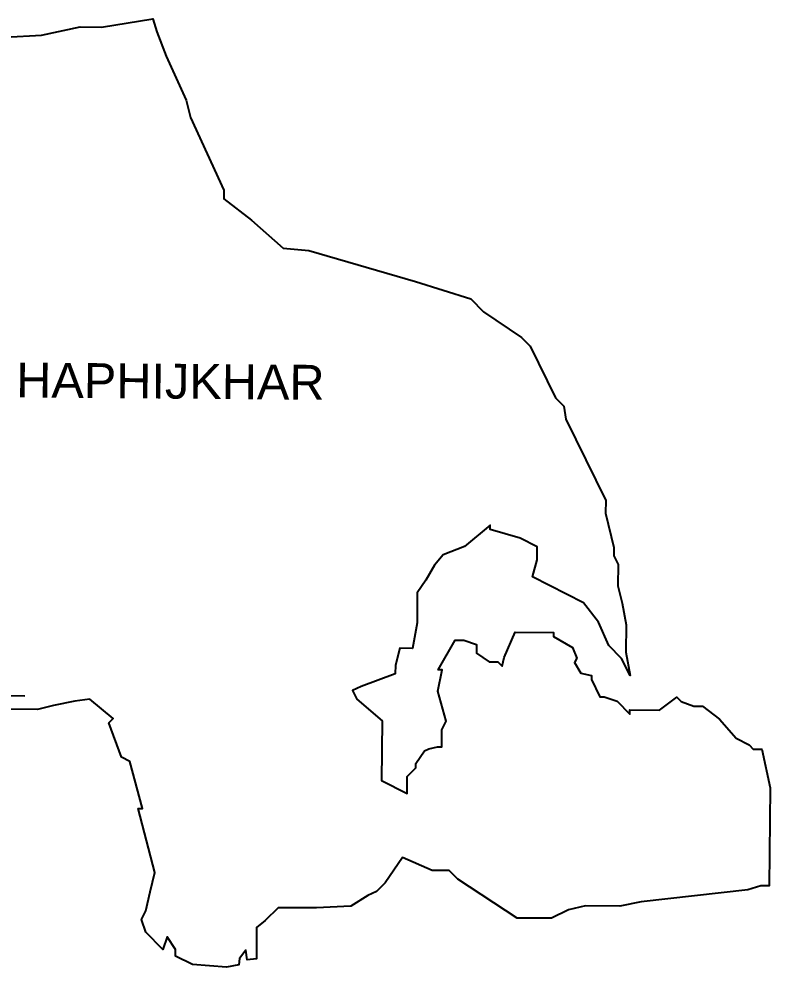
# Model space of a CAD drawing. Header units: metres. Extents: x 285250 to 289239, y 2022131 to 2025005.
# Drawn here: x 287269 to 289239, y 2022518 to 2025005 of the extents above; entities that cross this region are included whole.
import ezdxf

# ---------------------------------------------------------------- set-up
doc = ezdxf.new("R2010")
doc.units = ezdxf.units.M
doc.layers.add('CS', color=134, linetype='Continuous')
doc.layers.add('VILLAGE NAME', color=250, linetype='Continuous')
doc.styles.get("Standard").update_dxf_attribs({"font": 'simplex.shx'})

msp = doc.modelspace()

# ---------------------------------------------------------------- linework, layer by layer
at = {"color": 6, "flags": 128}
msp.add_lwpolyline([(287233.1, 2024957.8), (287328.4, 2024962.6), (287429.3, 2024984.3), (287485.3, 2024983.8), (287619.8, 2025005.2), (287630.7, 2024971.5), (287654.8, 2024907.4), (287707.8, 2024791.8), (287718.6, 2024746.9), (287806.7, 2024555.8), (287806.5, 2024533.4), (287878.9, 2024476.9), (287962.3, 2024403.5), (288029.5, 2024397.4), (288308.8, 2024316.8), (288454, 2024270.9), (288487.4, 2024237.1), (288587.6, 2024169.1), (288609.8, 2024146.5), (288676, 2024011.6), (288698.2, 2023989.1), (288703.6, 2023955.5), (288808.3, 2023741.9), (288808, 2023708.3), (288829.7, 2023618.5), (288829.6, 2023596.2), (288840.6, 2023573.7), (288840.2, 2023517.7), (288851, 2023472.8), (288861.6, 2023415.3), (288861.2, 2023343.9), (288871.9, 2023282.3), (288849.9, 2023327.2), (288816.6, 2023361.1), (288789, 2023422.9), (288750.2, 2023473.6), (288616.4, 2023541.8), (288628.2, 2023586.5), (288628.2, 2023620.1), (288583.6, 2023642.8), (288505.3, 2023665.8), (288505.4, 2023677), (288437.8, 2023621.5), (288381.7, 2023599.6), (288359.1, 2023571.8), (288336.4, 2023532.8), (288313.7, 2023499.3), (288313.1, 2023421), (288301.4, 2023353.9), (288267.8, 2023354.1), (288256.3, 2023309.4), (288256.1, 2023287), (288166.2, 2023254.1), (288143.8, 2023243.1), (288154.8, 2023220.6), (288221.5, 2023164.1), (288220.3, 2023007.3), (288287.3, 2022973.2), (288287.6, 2023018), (288310.2, 2023040.2), (288310.3, 2023051.4), (288332.9, 2023084.9), (288344.2, 2023090.4), (288366.6, 2023095.7), (288377.8, 2023095.7), (288378.1, 2023140.5), (288389.5, 2023162.8), (288367.7, 2023241.4), (288378.7, 2023297.4), (288368.2, 2023297.4), (288413.5, 2023375.4), (288435.9, 2023375.2), (288469.4, 2023363.8), (288469.4, 2023341.2), (288502.7, 2023318.7), (288525.1, 2023318.5), (288536.2, 2023307.2), (288542, 2023329.6), (288570.5, 2023396.6), (288671.3, 2023395.8), (288671.2, 2023384.6), (288721.3, 2023356.2), (288732.3, 2023328.1), (288726.6, 2023317), (288743.2, 2023288.9), (288771.2, 2023283), (288771.1, 2023271.8), (288793.1, 2023226.9), (288804.3, 2023226.8), (288837.8, 2023215.3), (288871.2, 2023181.5), (288871.2, 2023192.7), (288949.6, 2023192.1), (288994.7, 2023225.4), (289005.8, 2023214), (289039.3, 2023202.6), (289061.8, 2023202.6), (289106.2, 2023168.5), (289150.6, 2023117.8), (289184.1, 2023100.7), (289195.2, 2023089.4), (289217.6, 2023089.2), (289239.2, 2022988.3), (289237.2, 2022730.7), (289214.9, 2022730.9), (289181.2, 2022720), (289041.1, 2022704.3), (288901, 2022688.6), (288844.9, 2022677.8), (288755.3, 2022678.5), (288710.4, 2022667.6), (288665.5, 2022645.6), (288575.9, 2022646.2), (288419.9, 2022748.2), (288397.7, 2022770.8), (288352.9, 2022771.2), (288274.8, 2022805.4), (288229.5, 2022738.5), (288206.9, 2022716.3), (288184.4, 2022705.2), (288139.4, 2022677.6), (288049.8, 2022672.7), (287949, 2022673.5), (287915.2, 2022640.1), (287892, 2022621.3), (287892, 2022539.5), (287867.6, 2022536.6), (287863.9, 2022561.7), (287847.2, 2022539.9), (287845.4, 2022523.5), (287813.5, 2022517.7), (287723.9, 2022524), (287679.4, 2022546.7), (287679.4, 2022563.6), (287657.3, 2022597.3), (287645.9, 2022563.8), (287601.4, 2022609), (287590.5, 2022642.6), (287601.8, 2022664.9), (287613.4, 2022715.2), (287625, 2022765.5), (287581.5, 2022933.8), (287592.7, 2022933.8), (287560.1, 2023057.2), (287537.7, 2023068.6), (287504.8, 2023158.4), (287516.1, 2023169.5), (287454.9, 2023220.4), (287415.7, 2023215.1), (287359.6, 2023204.3), (287317.6, 2023193.4), (287247.5, 2023194)], dxfattribs=at)
at = {"layer": 'CS'}
msp.add_line((287284.3, 2023228.6), (287134.3, 2023232.2), dxfattribs=at)

# ---------------------------------------------------------------- texts
at = {"layer": 'VILLAGE NAME', "insert": (287262.1, 2024103.8), "char_height": 91.425, "attachment_point": 1, "rotation": 359.5442}
msp.add_mtext_dynamic_manual_height_columns('{\\fArial|b0|i0|c0|p34;HAPHIJKHAR}', width=661.323, gutter_width=457.1, heights=[0], dxfattribs=at)

doc.saveas('drawing.dxf')
